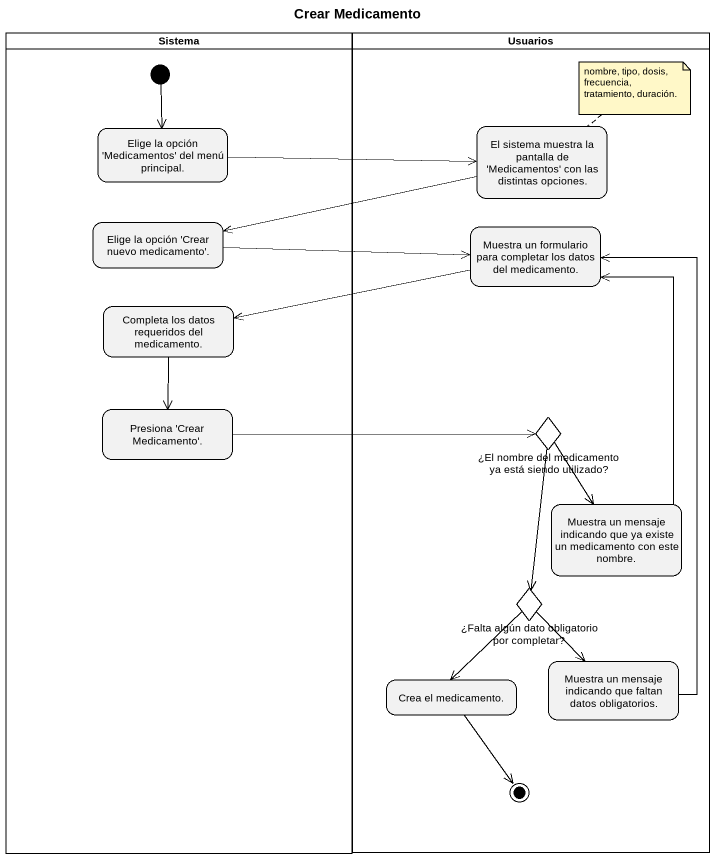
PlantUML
@startuml
title Crear Medicamento
hide empty description
state Sistema <<partition>> {
  state "Elige la opción 'Medicamentos' del menú principal." as Elige_la_opción
  state "Elige la opción 'Crear nuevo medicamento'." as Elige_la_opción_Crear_nuevo
  state "Completa los datos requeridos del medicamento." as Completa_los_datos
  state "Presiona 'Crear Medicamento'." as Presiona_Crear_Medicamento
  [*] --> Elige_la_opción
}
state Usuarios <<partition>> {
  state "El sistema muestra la pantalla de 'Medicamentos' con las distintas opciones." as El_sistema_muestra_la
  state "Muestra un formulario para completar los datos del medicamento." as Muestra_un_formulario_para
  state "¿El nombre del medicamento ya está siendo utilizado?" as El_nombre_del_medicamento <<choice>>
  state "Muestra un mensaje indicando que ya existe un medicamento con este nombre." as Muestra_un_mensaje
  state "¿Falta algún dato obligatorio por completar?" as Falta_algún_dato <<choice>>
  state "Muestra un mensaje indicando que faltan datos obligatorios." as Muestra_un_mensaje_2
  state "Crea el medicamento." as Crea_el_medicamento
  Crea_el_medicamento --> [*]
}
Elige_la_opción -right-> El_sistema_muestra_la
El_sistema_muestra_la -left-> Elige_la_opción_Crear_nuevo
Elige_la_opción_Crear_nuevo -right-> Muestra_un_formulario_para
Muestra_un_formulario_para -left-> Completa_los_datos
Completa_los_datos --> Presiona_Crear_Medicamento
Presiona_Crear_Medicamento -right-> El_nombre_del_medicamento
El_nombre_del_medicamento --> Muestra_un_mensaje
El_nombre_del_medicamento --> Falta_algún_dato
Muestra_un_mensaje -up-> Muestra_un_formulario_para
Falta_algún_dato --> Muestra_un_mensaje_2
Falta_algún_dato --> Crea_el_medicamento
Muestra_un_mensaje_2 -up-> Muestra_un_formulario_para
note top of El_sistema_muestra_la : nombre, tipo, dosis, frecuencia, tratamiento, duración.
@enduml
